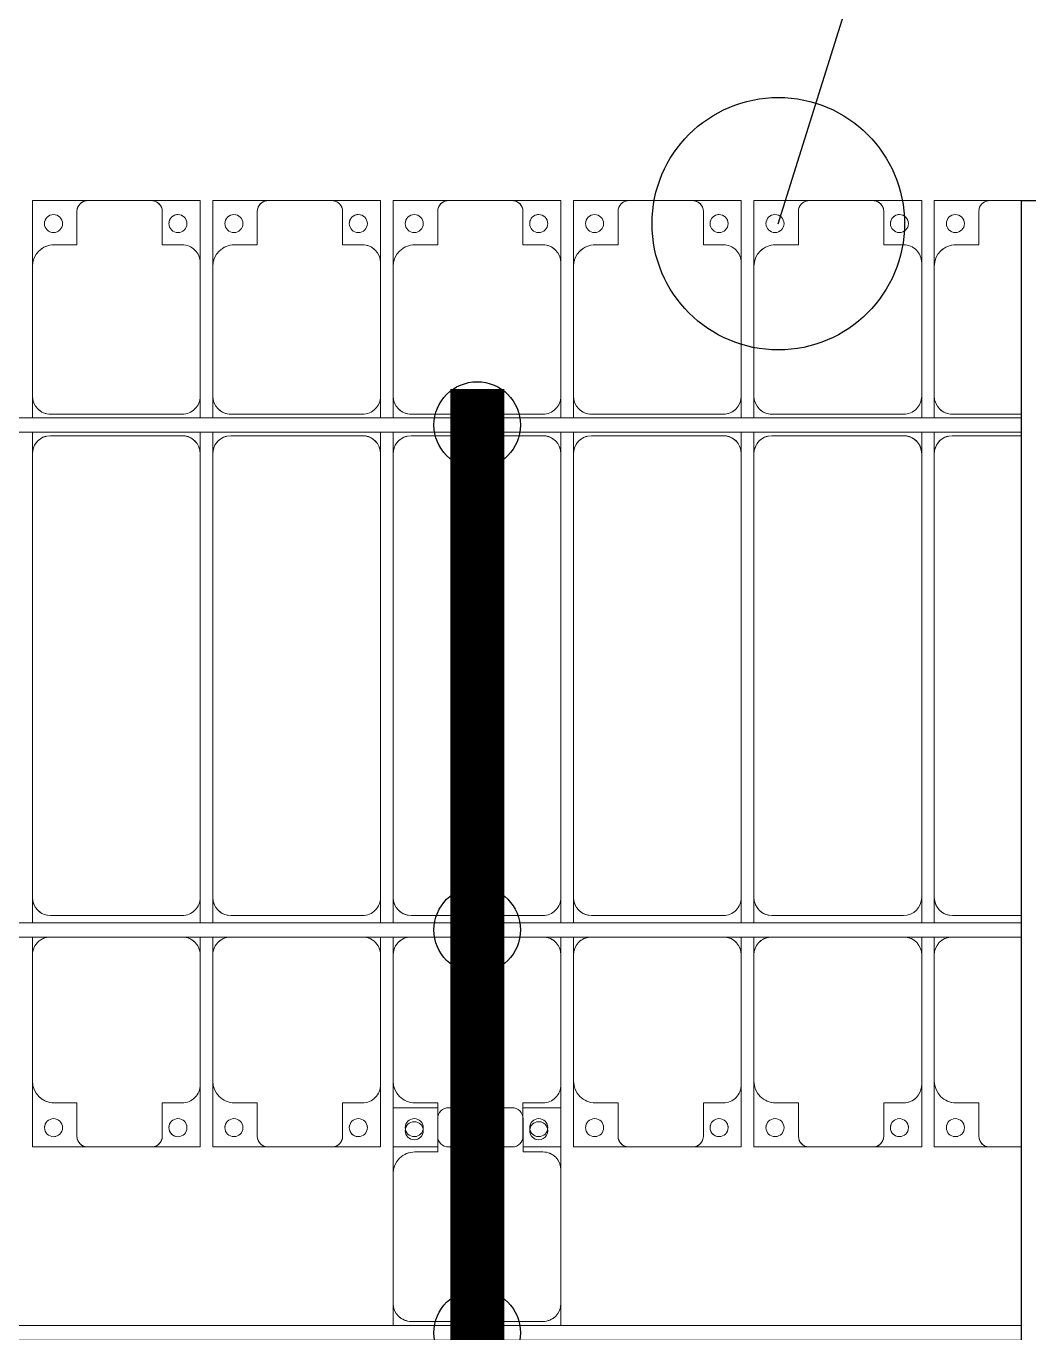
# Model space of a CAD drawing. Header units: millimetres. Extents: x -496478 to -186190, y -204059 to -87354.
# Drawn here: x -381992 to -379212, y -98423 to -94799 of the extents above; entities that cross this region are included whole.
import ezdxf

# ---------------------------------------------------------------- set-up
doc = ezdxf.new("R2010")
doc.units = ezdxf.units.MM
for name, color, linetype, lineweight in [('A-DETL-MBND', 5, 'Continuous', 9), ('A-GENM', 13, 'Continuous', 9), ('S-BEAM', 12, 'Continuous', 9)]:
    doc.layers.add(name, color=color, linetype=linetype, lineweight=lineweight)
for name, color, linetype in [('GC-BICH NEO', 6, 'Continuous'), ('GC-DAY NEO', 5, 'Continuous'), ('GC-HOP 40x60 GIA CUONG', 1, 'Continuous')]:
    doc.layers.add(name, color=color, linetype=linetype)

# ---------------------------------------------------------------- blocks, each defined once
blk = doc.blocks.new('Dải phao đi lại kèm đỡ invester - DẢI PHAO ĐI LẠI-V1-BỐ TRÍ KHUNG KẾT CẤU BÈ PIN 01')
at = {"layer": 'A-DETL-MBND', "color": 8}
for p, q in [((56758.4, 1312.2), (56911.8, 1312.2)), ((56758.4, 1129.7), (56758.4, 1312.2)), ((56911.8, 1312.2), (56758.4, 1312.2)), ((57088.2, 1312.2), (56911.8, 1312.2)), ((57088.2, 1312.2), (57223.4, 1312.2)), ((57223.4, 1312.2), (57088.2, 1312.2)), ((57223.4, 1312.2), (57223.4, 1139.7)), ((57258.4, 1312.2), (57411.8, 1312.2)), ((57258.4, 1129.7), (57258.4, 1312.2)), ((57411.8, 1312.2), (57258.4, 1312.2)), ((57588.2, 1312.2), (57411.8, 1312.2)), ((57588.2, 1312.2), (57723.4, 1312.2)), ((57723.4, 1312.2), (57588.2, 1312.2)), ((57723.4, 1312.2), (57723.4, 1139.7)), ((57758.4, 1312.2), (57911.8, 1312.2)), ((57758.4, 1129.7), (57758.4, 1312.2)), ((57911.8, 1312.2), (57758.4, 1312.2)), ((58088.2, 1312.2), (57911.8, 1312.2)), ((58088.2, 1312.2), (58223.4, 1312.2)), ((58223.4, 1312.2), (58088.2, 1312.2)), ((58223.4, 1312.2), (58223.4, 1139.7)), ((58258.4, 1312.2), (58411.8, 1312.2)), ((58258.4, 1129.7), (58258.4, 1312.2)), ((58411.8, 1312.2), (58258.4, 1312.2)), ((58588.2, 1312.2), (58411.8, 1312.2)), ((58588.2, 1312.2), (58723.4, 1312.2)), ((58723.4, 1312.2), (58588.2, 1312.2)), ((58723.4, 1312.2), (58723.4, 1139.7)), ((58758.4, 1312.2), (58911.8, 1312.2)), ((58758.4, 1129.7), (58758.4, 1312.2)), ((58911.8, 1312.2), (58758.4, 1312.2)), ((59088.2, 1312.2), (58911.8, 1312.2)), ((59088.2, 1312.2), (59223.4, 1312.2)), ((59223.4, 1312.2), (59088.2, 1312.2)), ((59223.4, 1312.2), (59223.4, 1139.7)), ((59258.4, 1312.2), (59411.8, 1312.2)), ((59258.4, 1129.7), (59258.4, 1312.2)), ((59411.8, 1312.2), (59258.4, 1312.2)), ((59500, 1312.2), (59411.8, 1312.2)), ((56881.8, 1282.2), (56881.8, 1189.7)), ((57118.2, 1189.7), (57118.2, 1282.2)), ((57381.8, 1282.2), (57381.8, 1189.7)), ((57618.2, 1189.7), (57618.2, 1282.2)), ((57881.8, 1282.2), (57881.8, 1189.7)), ((58118.2, 1189.7), (58118.2, 1282.2)), ((58381.8, 1282.2), (58381.8, 1189.7)), ((58618.2, 1189.7), (58618.2, 1282.2)), ((58881.8, 1282.2), (58881.8, 1189.7)), ((59118.2, 1189.7), (59118.2, 1282.2)), ((59381.8, 1282.2), (59381.8, 1189.7)), ((56881.8, 1189.7), (56818.4, 1189.7)), ((57173.4, 1189.7), (57118.2, 1189.7)), ((57381.8, 1189.7), (57318.4, 1189.7)), ((57673.4, 1189.7), (57618.2, 1189.7)), ((57881.8, 1189.7), (57818.4, 1189.7)), ((58173.4, 1189.7), (58118.2, 1189.7)), ((58381.8, 1189.7), (58318.4, 1189.7)), ((58673.4, 1189.7), (58618.2, 1189.7)), ((58881.8, 1189.7), (58818.4, 1189.7)), ((59173.4, 1189.7), (59118.2, 1189.7)), ((59381.8, 1189.7), (59318.4, 1189.7)), ((56758.4, 1129.7), (56758.4, 769.7)), ((57223.4, 769.7), (57223.4, 1139.7)), ((57258.4, 1129.7), (57258.4, 769.7)), ((57723.4, 769.7), (57723.4, 1139.7)), ((57758.4, 1129.7), (57758.4, 769.7)), ((58223.4, 769.7), (58223.4, 1139.7)), ((58258.4, 1129.7), (58258.4, 769.7)), ((58723.4, 769.7), (58723.4, 1139.7)), ((58758.4, 1129.7), (58758.4, 769.7)), ((59223.4, 769.7), (59223.4, 1139.7)), ((59258.4, 1129.7), (59258.4, 769.7)), ((56758.4, 709.7), (56758.4, 769.7)), ((57223.4, 769.7), (57223.4, 709.7)), ((57258.4, 709.7), (57258.4, 769.7)), ((57723.4, 769.7), (57723.4, 709.7)), ((57758.4, 709.7), (57758.4, 769.7)), ((58223.4, 769.7), (58223.4, 709.7)), ((58258.4, 709.7), (58258.4, 769.7)), ((58723.4, 769.7), (58723.4, 709.7)), ((58758.4, 709.7), (58758.4, 769.7)), ((59223.4, 769.7), (59223.4, 709.7)), ((59258.4, 709.7), (59258.4, 769.7)), ((56808.4, 719.7), (57173.4, 719.7)), ((57308.4, 719.7), (57673.4, 719.7)), ((57808.4, 719.7), (58173.4, 719.7)), ((58308.4, 719.7), (58673.4, 719.7)), ((58808.4, 719.7), (59173.4, 719.7)), ((59308.4, 719.7), (59500, 719.7)), ((56758.4, 610.3), (56758.4, 669.7)), ((57173.4, 660.3), (56808.4, 660.3)), ((57223.4, 669.7), (57223.4, 610.3)), ((57258.4, 610.3), (57258.4, 669.7)), ((57673.4, 660.3), (57308.4, 660.3)), ((57723.4, 669.7), (57723.4, 610.3)), ((57758.4, 610.3), (57758.4, 669.7)), ((58173.4, 660.3), (57808.4, 660.3)), ((58223.4, 669.7), (58223.4, 610.3)), ((58258.4, 610.3), (58258.4, 669.7)), ((58673.4, 660.3), (58308.4, 660.3)), ((58723.4, 669.7), (58723.4, 610.3)), ((58758.4, 610.3), (58758.4, 669.7)), ((59173.4, 660.3), (58808.4, 660.3)), ((59223.4, 669.7), (59223.4, 610.3)), ((59258.4, 610.3), (59258.4, 669.7)), ((59500, 660.3), (59308.4, 660.3)), ((56758.4, 610.3), (56758.4, -620.3)), ((57223.4, -620.3), (57223.4, 610.3)), ((57258.4, 610.3), (57258.4, -620.3)), ((57723.4, -620.3), (57723.4, 610.3)), ((57758.4, 610.3), (57758.4, -620.3)), ((58223.4, -620.3), (58223.4, 610.3)), ((58258.4, 610.3), (58258.4, -620.3)), ((58723.4, -620.3), (58723.4, 610.3)), ((58758.4, 610.3), (58758.4, -620.3)), ((59223.4, -620.3), (59223.4, 610.3)), ((59258.4, 610.3), (59258.4, -620.3)), ((56758.4, -690.3), (56758.4, -620.3)), ((57223.4, -620.3), (57223.4, -690.3)), ((57258.4, -690.3), (57258.4, -620.3)), ((57723.4, -620.3), (57723.4, -690.3)), ((57758.4, -690.3), (57758.4, -620.3)), ((58223.4, -620.3), (58223.4, -690.3)), ((58258.4, -690.3), (58258.4, -620.3)), ((58723.4, -620.3), (58723.4, -690.3)), ((58758.4, -690.3), (58758.4, -620.3)), ((59223.4, -620.3), (59223.4, -690.3)), ((59258.4, -690.3), (59258.4, -620.3)), ((56808.4, -670.3), (57173.4, -670.3)), ((57308.4, -670.3), (57673.4, -670.3)), ((57808.4, -670.3), (58173.4, -670.3)), ((58308.4, -670.3), (58673.4, -670.3)), ((58808.4, -670.3), (59173.4, -670.3)), ((59308.4, -670.3), (59500, -670.3)), ((56758.4, -779.7), (56758.4, -730.3)), ((57223.4, -730.3), (57223.4, -779.7)), ((57258.4, -779.7), (57258.4, -730.3)), ((57723.4, -730.3), (57723.4, -779.7)), ((57758.4, -779.7), (57758.4, -730.3)), ((58223.4, -730.3), (58223.4, -779.7)), ((58258.4, -779.7), (58258.4, -730.3)), ((58723.4, -730.3), (58723.4, -779.7)), ((58758.4, -779.7), (58758.4, -730.3)), ((59223.4, -730.3), (59223.4, -779.7)), ((59258.4, -779.7), (59258.4, -730.3)), ((56758.4, -779.7), (56758.4, -1129.7)), ((57223.4, -1139.7), (57223.4, -779.7)), ((57258.4, -779.7), (57258.4, -1129.7)), ((57723.4, -1139.7), (57723.4, -779.7)), ((57758.4, -779.7), (57758.4, -1129.7)), ((58223.4, -1139.7), (58223.4, -779.7)), ((58258.4, -779.7), (58258.4, -1129.7)), ((58723.4, -1139.7), (58723.4, -779.7)), ((58758.4, -779.7), (58758.4, -1129.7)), ((59223.4, -1139.7), (59223.4, -779.7)), ((59258.4, -779.7), (59258.4, -1129.7)), ((56758.4, -1312.2), (56758.4, -1129.7)), ((57223.4, -1139.7), (57223.4, -1312.2)), ((57258.4, -1312.2), (57258.4, -1129.7)), ((57723.4, -1139.7), (57723.4, -1312.2)), ((57758.4, -1312.2), (57758.4, -1129.7)), ((58223.4, -1139.7), (58223.4, -1312.2)), ((58258.4, -1312.2), (58258.4, -1129.7)), ((58723.4, -1139.7), (58723.4, -1312.2)), ((58758.4, -1312.2), (58758.4, -1129.7)), ((59223.4, -1139.7), (59223.4, -1312.2)), ((59258.4, -1312.2), (59258.4, -1129.7)), ((56818.4, -1189.7), (56881.8, -1189.7)), ((56881.8, -1189.7), (56881.8, -1282.2)), ((57118.2, -1282.2), (57118.2, -1189.7)), ((57118.2, -1189.7), (57173.4, -1189.7)), ((57318.4, -1189.7), (57381.8, -1189.7)), ((57381.8, -1189.7), (57381.8, -1282.2)), ((57618.2, -1282.2), (57618.2, -1189.7)), ((57618.2, -1189.7), (57673.4, -1189.7)), ((57818.4, -1189.7), (57881.8, -1189.7)), ((57881.8, -1189.7), (57881.8, -1282.2)), ((58118.2, -1282.2), (58118.2, -1189.7)), ((58118.2, -1189.7), (58173.4, -1189.7)), ((58318.4, -1189.7), (58381.8, -1189.7)), ((58381.8, -1189.7), (58381.8, -1282.2)), ((58618.2, -1282.2), (58618.2, -1189.7)), ((58618.2, -1189.7), (58673.4, -1189.7)), ((58818.4, -1189.7), (58881.8, -1189.7)), ((58881.8, -1189.7), (58881.8, -1282.2)), ((59118.2, -1282.2), (59118.2, -1189.7)), ((59118.2, -1189.7), (59173.4, -1189.7)), ((59318.4, -1189.7), (59381.8, -1189.7)), ((59381.8, -1189.7), (59381.8, -1282.2)), ((56911.8, -1312.2), (56758.4, -1312.2)), ((56758.4, -1312.2), (56911.8, -1312.2)), ((56911.8, -1312.2), (57088.2, -1312.2)), ((57223.4, -1312.2), (57088.2, -1312.2)), ((57088.2, -1312.2), (57223.4, -1312.2)), ((57411.8, -1312.2), (57258.4, -1312.2)), ((57258.4, -1312.2), (57411.8, -1312.2)), ((57411.8, -1312.2), (57588.2, -1312.2)), ((57723.4, -1312.2), (57588.2, -1312.2)), ((57588.2, -1312.2), (57723.4, -1312.2)), ((57881.8, -1312.2), (57758.4, -1312.2)), ((57911.8, -1312.2), (58088.2, -1312.2)), ((58223.4, -1312.2), (58118.2, -1312.2)), ((58411.8, -1312.2), (58258.4, -1312.2)), ((58258.4, -1312.2), (58411.8, -1312.2)), ((58411.8, -1312.2), (58588.2, -1312.2)), ((58723.4, -1312.2), (58588.2, -1312.2)), ((58588.2, -1312.2), (58723.4, -1312.2)), ((58911.8, -1312.2), (58758.4, -1312.2)), ((58758.4, -1312.2), (58911.8, -1312.2)), ((58911.8, -1312.2), (59088.2, -1312.2)), ((59223.4, -1312.2), (59088.2, -1312.2)), ((59088.2, -1312.2), (59223.4, -1312.2)), ((59411.8, -1312.2), (59258.4, -1312.2)), ((59258.4, -1312.2), (59411.8, -1312.2)), ((59411.8, -1312.2), (59500, -1312.2))]:
    blk.add_line(p, q, dxfattribs=at)
for centre, radius, start, end in [((56911.8, 1282.2), 30, 90, 180), ((56911.8, 1282.2), 30, 90, 165), ((56911.8, 1282.2), 30, 90, 105), ((56911.8, 1282.2), 30, 90, 105), ((57088.2, 1282.2), 30, 0, 90), ((57088.2, 1282.2), 30, 75, 90), ((57088.2, 1282.2), 30, 15, 90), ((57088.2, 1282.2), 30, 75, 90), ((57411.8, 1282.2), 30, 90, 180), ((57411.8, 1282.2), 30, 90, 165), ((57411.8, 1282.2), 30, 90, 105), ((57411.8, 1282.2), 30, 90, 105), ((57588.2, 1282.2), 30, 0, 90), ((57588.2, 1282.2), 30, 75, 90), ((57588.2, 1282.2), 30, 15, 90), ((57588.2, 1282.2), 30, 75, 90), ((57911.8, 1282.2), 30, 90, 180), ((57911.8, 1282.2), 30, 90, 165), ((57911.8, 1282.2), 30, 90, 105), ((57911.8, 1282.2), 30, 90, 105), ((58088.2, 1282.2), 30, 0, 90), ((58088.2, 1282.2), 30, 75, 90), ((58088.2, 1282.2), 30, 15, 90), ((58088.2, 1282.2), 30, 75, 90), ((58411.8, 1282.2), 30, 90, 180), ((58411.8, 1282.2), 30, 90, 165), ((58411.8, 1282.2), 30, 90, 105), ((58411.8, 1282.2), 30, 90, 105), ((58588.2, 1282.2), 30, 360, 90), ((58588.2, 1282.2), 30, 75, 90), ((58588.2, 1282.2), 30, 15, 90), ((58588.2, 1282.2), 30, 75, 90), ((58911.8, 1282.2), 30, 90, 180), ((58911.8, 1282.2), 30, 90, 165), ((58911.8, 1282.2), 30, 90, 105), ((58911.8, 1282.2), 30, 90, 105), ((59088.2, 1282.2), 30, 0, 90), ((59088.2, 1282.2), 30, 75, 90), ((59088.2, 1282.2), 30, 15, 90), ((59088.2, 1282.2), 30, 75, 90), ((59411.8, 1282.2), 30, 90, 180), ((59411.8, 1282.2), 30, 90, 165), ((59411.8, 1282.2), 30, 90, 105), ((59411.8, 1282.2), 30, 90, 105), ((56816.8, 1248.6), 25, 90, 270), ((56816.8, 1248.6), 25, 270, 90), ((57161.8, 1248.6), 25, 90, 270), ((57161.8, 1248.6), 25, 120, 135), ((57161.8, 1248.6), 25, 90, 105), ((57161.8, 1248.6), 25, 270, 90), ((57316.8, 1248.6), 25, 90, 270), ((57316.8, 1248.6), 25, 270, 90), ((57661.8, 1248.6), 25, 90, 270), ((57661.8, 1248.6), 25, 120, 135), ((57661.8, 1248.6), 25, 90, 105), ((57661.8, 1248.6), 25, 270, 90), ((57816.8, 1248.6), 25, 90, 270), ((57816.8, 1248.6), 25, 270, 90), ((58161.8, 1248.6), 25, 90, 270), ((58161.8, 1248.6), 25, 120, 135), ((58161.8, 1248.6), 25, 90, 105), ((58161.8, 1248.6), 25, 270, 90), ((58316.8, 1248.6), 25, 90, 270), ((58316.8, 1248.6), 25, 270, 90), ((58661.8, 1248.6), 25, 90, 270), ((58661.8, 1248.6), 25, 120, 135), ((58661.8, 1248.6), 25, 90, 105), ((58661.8, 1248.6), 25, 270, 90), ((58816.8, 1248.6), 25, 90, 270), ((58816.8, 1248.6), 25, 270, 90), ((59161.8, 1248.6), 25, 90, 270), ((59161.8, 1248.6), 25, 120, 135), ((59161.8, 1248.6), 25, 90, 105), ((59161.8, 1248.6), 25, 270, 90), ((59316.8, 1248.6), 25, 90, 270), ((59316.8, 1248.6), 25, 270, 90), ((57161.8, 1248.6), 25, 150, 180), ((57661.8, 1248.6), 25, 150, 180), ((58161.8, 1248.6), 25, 150, 180), ((58661.8, 1248.6), 25, 150, 180), ((59161.8, 1248.6), 25, 150, 180), ((56818.4, 1129.7), 60, 90, 180), ((56818.4, 1129.7), 60, 90, 135), ((57173.4, 1139.7), 50, 360, 90), ((57173.4, 1139.7), 50, 45, 90), ((57318.4, 1129.7), 60, 90, 180), ((57318.4, 1129.7), 60, 90, 135), ((57673.4, 1139.7), 50, 0, 90), ((57673.4, 1139.7), 50, 45, 90), ((57818.4, 1129.7), 60, 90, 180), ((57818.4, 1129.7), 60, 90, 135), ((58173.4, 1139.7), 50, 0, 90), ((58173.4, 1139.7), 50, 45, 90), ((58318.4, 1129.7), 60, 90, 180), ((58318.4, 1129.7), 60, 90, 135), ((58673.4, 1139.7), 50, 360, 90), ((58673.4, 1139.7), 50, 45, 90), ((58818.4, 1129.7), 60, 90, 180), ((58818.4, 1129.7), 60, 90, 135), ((59173.4, 1139.7), 50, 360, 90), ((59173.4, 1139.7), 50, 45, 90), ((59318.4, 1129.7), 60, 90, 180), ((59318.4, 1129.7), 60, 90, 135), ((56808.4, 769.7), 50, 180, 270), ((57173.4, 769.7), 50, 270, 0), ((57308.4, 769.7), 50, 180, 270), ((57673.4, 769.7), 50, 270, 0), ((57808.4, 769.7), 50, 180, 270), ((58173.4, 769.7), 50, 270, 0), ((58308.4, 769.7), 50, 180, 270), ((58673.4, 769.7), 50, 270, 360), ((58808.4, 769.7), 50, 180, 270), ((59173.4, 769.7), 50, 270, 0), ((59308.4, 769.7), 50, 180, 270), ((56808.4, 769.7), 50, 225, 270), ((57173.4, 769.7), 50, 270, 315), ((57308.4, 769.7), 50, 225, 270), ((57673.4, 769.7), 50, 270, 315), ((57808.4, 769.7), 50, 225, 270), ((58173.4, 769.7), 50, 270, 315), ((58308.4, 769.7), 50, 225, 270), ((58673.4, 769.7), 50, 270, 315), ((58808.4, 769.7), 50, 225, 270), ((59173.4, 769.7), 50, 270, 315), ((59308.4, 769.7), 50, 225, 270), ((56808.4, 610.3), 50, 90, 180), ((56808.4, 610.3), 50, 105, 180), ((57173.4, 610.3), 50, 0, 90), ((57173.4, 610.3), 50, 15, 90), ((57308.4, 610.3), 50, 90, 180), ((57308.4, 610.3), 50, 105, 180), ((57673.4, 610.3), 50, 0, 90), ((57673.4, 610.3), 50, 15, 90), ((57808.4, 610.3), 50, 90, 180), ((57808.4, 610.3), 50, 105, 180), ((58173.4, 610.3), 50, 0, 90), ((58173.4, 610.3), 50, 15, 90), ((58308.4, 610.3), 50, 90, 180), ((58308.4, 610.3), 50, 105, 180), ((58673.4, 610.3), 50, 0, 90), ((58673.4, 610.3), 50, 15, 90), ((58808.4, 610.3), 50, 90, 180), ((58808.4, 610.3), 50, 105, 180), ((59173.4, 610.3), 50, 0, 90), ((59173.4, 610.3), 50, 15, 90), ((59308.4, 610.3), 50, 90, 180), ((59308.4, 610.3), 50, 105, 180), ((56808.4, -620.3), 50, 180, 270), ((56808.4, -620.3), 50, 195, 270), ((57173.4, -620.3), 50, 270, 0), ((57173.4, -620.3), 50, 270, 0), ((57308.4, -620.3), 50, 180, 270), ((57308.4, -620.3), 50, 195, 270), ((57673.4, -620.3), 50, 270, 0), ((57673.4, -620.3), 50, 270, 0), ((57808.4, -620.3), 50, 180, 270), ((57808.4, -620.3), 50, 195, 270), ((58173.4, -620.3), 50, 270, 0), ((58173.4, -620.3), 50, 270, 0), ((58308.4, -620.3), 50, 180, 270), ((58308.4, -620.3), 50, 195, 270), ((58673.4, -620.3), 50, 270, 0), ((58673.4, -620.3), 50, 270, 0), ((58808.4, -620.3), 50, 180, 270), ((58808.4, -620.3), 50, 195, 270), ((59173.4, -620.3), 50, 270, 360), ((59173.4, -620.3), 50, 270, 360), ((59308.4, -620.3), 50, 180, 270), ((59308.4, -620.3), 50, 195, 270), ((56808.4, -779.7), 50, 150, 180), ((56808.4, -779.7), 50, 95.7981, 149.9941), ((56808.4, -779.7), 50, 95.7981, 135), ((57173.4, -779.7), 50, 30, 84.2019), ((57173.4, -779.7), 50, 45, 84.2019), ((57173.4, -779.7), 50, 0, 29.9977), ((57308.4, -779.7), 50, 150.0031, 180), ((57308.4, -779.7), 50, 95.7981, 150), ((57308.4, -779.7), 50, 95.7981, 135), ((57673.4, -779.7), 50, 30, 84.2019), ((57673.4, -779.7), 50, 45, 84.2019), ((57673.4, -779.7), 50, 0, 29.9894), ((57808.4, -779.7), 50, 150.0114, 180), ((57808.4, -779.7), 50, 95.7981, 150), ((57808.4, -779.7), 50, 95.7981, 135), ((58173.4, -779.7), 50, 0, 84.2019), ((58173.4, -779.7), 50, 45, 84.2019), ((58308.4, -779.7), 50, 95.7981, 180), ((58308.4, -779.7), 50, 95.7981, 135), ((58673.4, -779.7), 50, 0, 84.2019), ((58673.4, -779.7), 50, 45, 84.2019), ((58808.4, -779.7), 50, 95.7981, 180), ((58808.4, -779.7), 50, 95.7981, 135), ((59173.4, -779.7), 50, 0, 84.2019), ((59173.4, -779.7), 50, 45, 84.2019), ((59308.4, -779.7), 50, 95.7981, 180), ((59308.4, -779.7), 50, 95.7981, 135), ((56818.4, -1129.7), 60, 180, 270), ((57173.4, -1139.7), 50, 270, 0), ((57318.4, -1129.7), 60, 180, 270), ((57673.4, -1139.7), 50, 270, 0), ((57818.4, -1129.7), 60, 180, 270), ((58173.4, -1139.7), 50, 270, 0), ((58318.4, -1129.7), 60, 180, 270), ((58673.4, -1139.7), 50, 270, 0), ((58818.4, -1129.7), 60, 180, 270), ((59173.4, -1139.7), 50, 270, 360), ((59318.4, -1129.7), 60, 180, 270), ((56818.4, -1129.7), 60, 225, 270), ((57173.4, -1139.7), 50, 270, 315), ((57318.4, -1129.7), 60, 225, 270), ((57673.4, -1139.7), 50, 270, 315), ((57818.4, -1129.7), 60, 225, 270), ((58173.4, -1139.7), 50, 270, 315), ((58318.4, -1129.7), 60, 225, 270), ((58673.4, -1139.7), 50, 270, 315), ((58818.4, -1129.7), 60, 225, 270), ((59173.4, -1139.7), 50, 270, 315), ((59318.4, -1129.7), 60, 225, 270), ((56816.8, -1258.6), 25, 90, 270), ((56816.8, -1258.6), 25, 165, 180), ((56816.8, -1258.6), 25, 270, 90), ((57161.8, -1258.6), 25, 90, 270), ((57161.8, -1258.6), 25, 165, 270), ((57161.8, -1258.6), 25, 270, 90), ((57161.8, -1258.6), 25, 360, 15), ((57316.8, -1258.6), 25, 90, 270), ((57316.8, -1258.6), 25, 165, 180), ((57316.8, -1258.6), 25, 270, 90), ((57661.8, -1258.6), 25, 90, 270), ((57661.8, -1258.6), 25, 165, 270), ((57661.8, -1258.6), 25, 270, 90), ((57661.8, -1258.6), 25, 360, 15), ((57816.8, -1258.6), 25, 90, 270), ((57816.8, -1258.6), 25, 270, 90), ((58161.8, -1258.6), 25, 90, 270), ((58161.8, -1258.6), 25, 165, 270), ((58161.8, -1258.6), 25, 270, 90), ((58316.8, -1258.6), 25, 90, 270), ((58316.8, -1258.6), 25, 165, 180), ((58316.8, -1258.6), 25, 270, 90), ((58661.8, -1258.6), 25, 90, 270), ((58661.8, -1258.6), 25, 165, 270), ((58661.8, -1258.6), 25, 270, 90), ((58661.8, -1258.6), 25, 0, 15), ((58816.8, -1258.6), 25, 90, 270), ((58816.8, -1258.6), 25, 165, 180), ((58816.8, -1258.6), 25, 270, 90), ((59161.8, -1258.6), 25, 90, 270), ((59161.8, -1258.6), 25, 165, 270), ((59161.8, -1258.6), 25, 270, 90), ((59161.8, -1258.6), 25, 360, 15), ((59316.8, -1258.6), 25, 90, 270), ((59316.8, -1258.6), 25, 165, 180), ((59316.8, -1258.6), 25, 270, 90), ((56816.8, -1258.6), 25, 270, 285), ((56911.8, -1282.2), 30, 180, 270), ((56911.8, -1282.2), 30, 195, 270), ((57088.2, -1282.2), 30, 270, 360), ((57088.2, -1282.2), 30, 270, 345), ((57088.2, -1282.2), 30, 315, 330), ((57088.2, -1282.2), 30, 315, 330), ((57316.8, -1258.6), 25, 270, 285), ((57411.8, -1282.2), 30, 180, 270), ((57411.8, -1282.2), 30, 195, 270), ((57588.2, -1282.2), 30, 270, 360), ((57588.2, -1282.2), 30, 270, 345), ((57588.2, -1282.2), 30, 315, 330), ((57588.2, -1282.2), 30, 315, 330), ((57816.8, -1258.6), 25, 270, 285), ((57911.8, -1282.2), 30, 180, 270), ((58088.2, -1282.2), 30, 270, 360), ((58316.8, -1258.6), 25, 270, 285), ((58411.8, -1282.2), 30, 180, 270), ((58411.8, -1282.2), 30, 195, 270), ((58588.2, -1282.2), 30, 270, 0), ((58588.2, -1282.2), 30, 270, 345), ((58588.2, -1282.2), 30, 315, 330), ((58588.2, -1282.2), 30, 315, 330), ((58816.8, -1258.6), 25, 270, 285), ((58911.8, -1282.2), 30, 180, 270), ((58911.8, -1282.2), 30, 195, 270), ((59088.2, -1282.2), 30, 270, 360), ((59088.2, -1282.2), 30, 270, 345), ((59088.2, -1282.2), 30, 315, 330), ((59088.2, -1282.2), 30, 315, 330), ((59316.8, -1258.6), 25, 270, 285), ((59411.8, -1282.2), 30, 180, 270), ((59411.8, -1282.2), 30, 195, 270), ((56911.8, -1282.2), 30, 255, 270), ((56911.8, -1282.2), 30, 255, 270), ((57088.2, -1282.2), 30, 270, 285), ((57088.2, -1282.2), 30, 270, 285), ((57411.8, -1282.2), 30, 255, 270), ((57411.8, -1282.2), 30, 255, 270), ((57588.2, -1282.2), 30, 270, 285), ((57588.2, -1282.2), 30, 270, 285), ((58411.8, -1282.2), 30, 255, 270), ((58411.8, -1282.2), 30, 255, 270), ((58588.2, -1282.2), 30, 270, 285), ((58588.2, -1282.2), 30, 270, 285), ((58911.8, -1282.2), 30, 255, 270), ((58911.8, -1282.2), 30, 255, 270), ((59088.2, -1282.2), 30, 270, 285), ((59088.2, -1282.2), 30, 270, 285), ((59411.8, -1282.2), 30, 255, 270), ((59411.8, -1282.2), 30, 255, 270)]:
    blk.add_arc(centre, radius, start, end, dxfattribs=at)
blk = doc.blocks.new('Dai phao do pin - DẢI PHAO ĐỠ PIN-V30-BỐ TRÍ KHUNG KẾT CẤU BÈ PIN 01')
at = {"layer": 'A-DETL-MBND', "color": 8}
for p, q in [((68478, 241.6), (68539.7, 241.6)), ((68899.7, 241.6), (68539.7, 241.6)), ((68899.7, 241.6), (69082.2, 241.6)), ((69082.2, 241.6), (69082.2, 118.2)), ((68489.7, 191.6), (68489.7, -173.4)), ((68959.7, 118.2), (68959.7, 181.6)), ((69052.2, 118.2), (68959.7, 118.2)), ((69082.2, -88.2), (69082.2, 88.2)), ((68959.7, -173.4), (68959.7, -118.2)), ((68959.7, -118.2), (69052.2, -118.2)), ((69082.2, -118.2), (69082.2, -223.4)), ((68539.7, -223.4), (68478, -223.4)), ((68539.7, -223.4), (68909.7, -223.4)), ((69082.2, -223.4), (68909.7, -223.4))]:
    blk.add_line(p, q, dxfattribs=at)
for centre, radius, start, end in [((68539.7, 191.6), 50, 90, 180), ((68539.7, 191.6), 50, 135, 180), ((68899.7, 181.6), 60, 0, 90), ((68899.7, 181.6), 60, 0, 45), ((69018.6, 183.2), 25, 0, 180), ((69018.6, 183.2), 25, 180, 360), ((69052.2, 88.2), 30, 0, 90), ((69052.2, -88.2), 30, 270, 0), ((69018.6, -161.8), 25, 0, 180), ((69018.6, -161.8), 25, 60, 90), ((69018.6, -161.8), 25, 30, 45), ((68539.7, -173.4), 50, 180, 270), ((68539.7, -173.4), 50, 180, 225), ((68909.7, -173.4), 50, 270, 360), ((68909.7, -173.4), 50, 315, 360), ((69018.6, -161.8), 25, 180, 0), ((69018.6, -161.8), 25, 0, 15)]:
    blk.add_arc(centre, radius, start, end, dxfattribs=at)
blk = doc.blocks.new('Dầm C52 - Dầm C52-19519-BỐ TRÍ KHUNG KẾT CẤU BÈ PIN 01')
at = {"layer": 'S-BEAM', "color": 1}
for p, q in [((14500, 20), (20460, 20)), ((20460, -20), (14500, -20))]:
    blk.add_line(p, q, dxfattribs=at)
blk = doc.blocks.new('Dầm C52 - Hộp 40x60-24147-BỐ TRÍ KHUNG KẾT CẤU BÈ PIN 01')
at = {"layer": 'S-BEAM', "color": 3, "lineweight": 25}
for p, q in [((-37857.1, 20), (37857.1, 20)), ((37857.1, 20), (37857.1, -20))]:
    blk.add_line(p, q, dxfattribs=at)
blk = doc.blocks.new('HOBANMONG_BEPIN 1_rvt-1-BỐ TRÍ KHUNG KẾT CẤU BÈ PIN 01')
at = {"layer": 'A-GENM', "lineweight": 9}
for name, p, rotation in [('Dải phao đi lại kèm đỡ invester - DẢI PHAO ĐI LẠI-V1-BỐ TRÍ KHUNG KẾT CẤU BÈ PIN 01', (-438732.7, -96596), 0.0007586099545854), ('Dai phao do pin - DẢI PHAO ĐỠ PIN-V30-BỐ TRÍ KHUNG KẾT CẤU BÈ PIN 01', (-380731.7, -166880.9), 90.00075860989342)]:
    blk.add_blockref(name, p, dxfattribs=dict(at, rotation=rotation))
at = {"layer": 'S-BEAM', "lineweight": 9}
for name, p, rotation in [('Dầm C52 - Hộp 40x60-24147-BỐ TRÍ KHUNG KẾT CẤU BÈ PIN 01', (-379212.2, -133140.1), 90.00075860989166), ('Dầm C52 - Dầm C52-19519-BỐ TRÍ KHUNG KẾT CẤU BÈ PIN 01', (-364732.7, -95905.4), 180.0007586094741), ('Dầm C52 - Dầm C52-19519-BỐ TRÍ KHUNG KẾT CẤU BÈ PIN 01', (-364732.7, -97305.4), 180.0007586094741), ('Dầm C52 - Dầm C52-19519-BỐ TRÍ KHUNG KẾT CẤU BÈ PIN 01', (-364732.6, -98422.7), 180.0007586094741)]:
    blk.add_blockref(name, p, dxfattribs=dict(at, rotation=rotation))

msp = doc.modelspace()

# ---------------------------------------------------------------- linework, layer by layer
at = {"layer": 'GC-BICH NEO'}
msp.add_circle((-379906.8, -95347.1), 350, dxfattribs=at)
at = {"layer": 'GC-DAY NEO'}
msp.add_line((-379906.8, -95347.1), (-377518.9, -87711.8), dxfattribs=at)
at = {"layer": 'GC-HOP 40x60 GIA CUONG', "const_width": 150}
msp.add_lwpolyline([(-380741.3, -110805.4), (-380741.3, -95805.4)], dxfattribs=at)
at = {"layer": 'GC-HOP 40x60 GIA CUONG'}
for centre in [(-380741.3, -95905.4), (-380741.3, -97305.4), (-380741.3, -98422.7)]:
    msp.add_circle(centre, 120, dxfattribs=at)

# ---------------------------------------------------------------- block references
at = {"lineweight": 5}
msp.add_blockref('HOBANMONG_BEPIN 1_rvt-1-BỐ TRÍ KHUNG KẾT CẤU BÈ PIN 01', (0, 0), dxfattribs=at)

doc.saveas('drawing.dxf')
